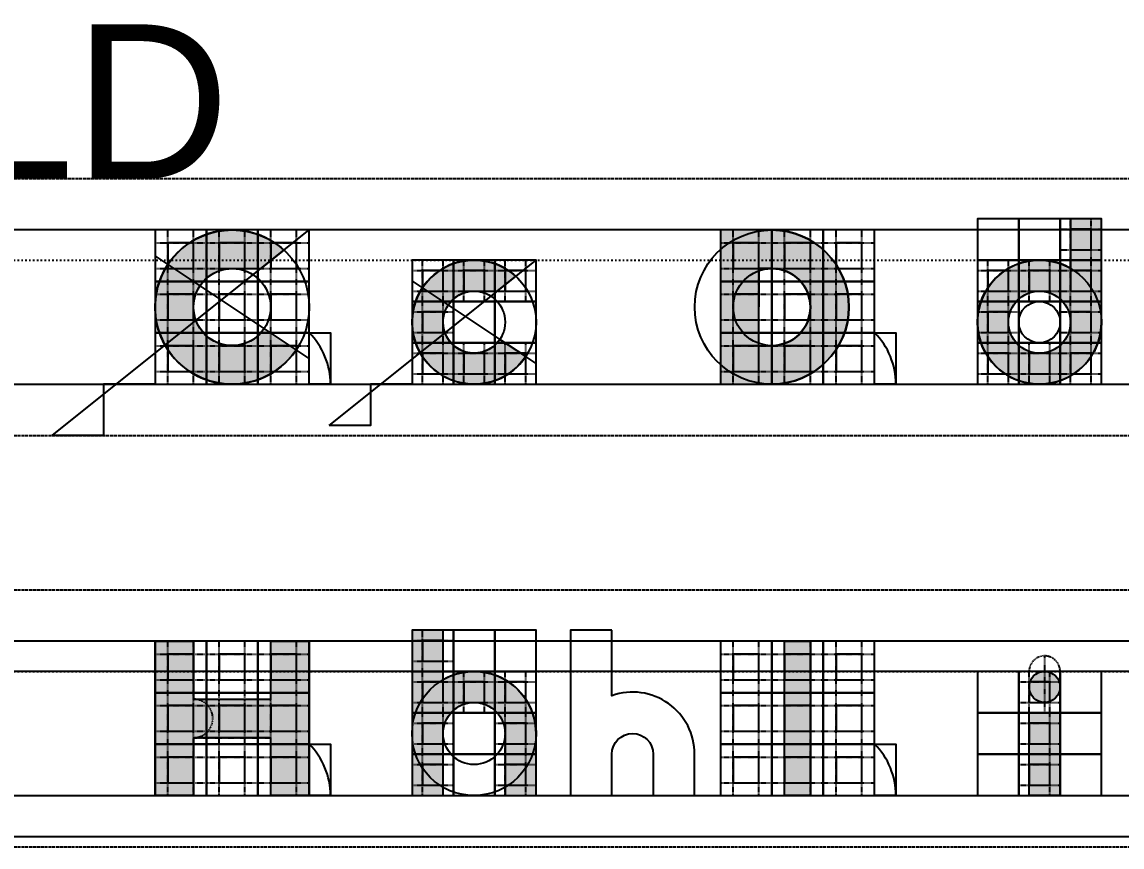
# Model space of a CAD drawing. Header units: millimetres. Extents: x -19 to 3010, y -292 to 470.
# Drawn here: x 1019.1 to 1233.1, y 310 to 470.4 of the extents above; entities that cross this region are included whole.
import ezdxf

# ---------------------------------------------------------------- set-up
doc = ezdxf.new("R2010")
doc.units = ezdxf.units.MM
doc.linetypes.add('ACAD_ISO02W100', pattern=[15, 12, -3])
doc.linetypes.add('ACAD_ISO03W100', pattern=[30, 12, -18])
for name, color, linetype in [('GUIDES', 252, 'Continuous'), ('guides_minor', 12, 'Continuous'), ('Lettering', 7, 'Continuous'), ('LINES', 252, 'Continuous'), ('Outlines', 5, 'Continuous')]:
    doc.layers.add(name, color=color, linetype=linetype)
doc.styles.get("Standard").update_dxf_attribs({"font": 'arial.ttf'})
doc.dimstyles.new('ISO-25', dxfattribs={"dimtxt": 2.5, "dimasz": 2.5, "dimexe": 1.25, "dimexo": 0.625, "dimtad": 1, "dimtxsty": 'Standard', "dimcen": 2.5, "dimadec": 0, "dimazin": 0, "dimtfac": 1, "dimtmove": 0, "dimatfit": 3, "dimfxl": 1, "dimarcsym": 0})

# ---------------------------------------------------------------- blocks, each defined once
blk = doc.blocks.new('*D21')
at = {"layer": 'Defpoints', "color": 0, "transparency": 16777216}
for p in [(1315, 344.1421356237311), (810.0000000000011, 311.9526214587565), (1315, 311.9526214587566)]:
    blk.add_point(p, dxfattribs=at)
at = {"layer": 'guides_minor', "color": 0, "lineweight": -2, "transparency": 16777216}
for p, q in [((1314.375, 344.1421356237311), (808.7500000000011, 344.142135623731)), ((810.0000000000011, 341.642135623731), (810.0000000000011, 314.4526214587565)), ((1314.375, 311.9526214587566), (808.7500000000011, 311.9526214587565))]:
    blk.add_line(p, q, dxfattribs=at)
at = {"layer": 'guides_minor', "color": 0, "transparency": 16777216}
for points in [[(809.5833333333345, 341.642135623731), (810.4166666666678, 341.642135623731), (810.0000000000011, 344.142135623731)], [(809.5833333333345, 314.4526214587565), (810.4166666666678, 314.4526214587565), (810.0000000000011, 311.9526214587565)]]:
    blk.add_solid(points, dxfattribs=at)
at = {"layer": 'guides_minor', "color": 0, "transparency": 16777216, "insert": (807.8726125511606, 328.0473785412435), "char_height": 2.5, "attachment_point": 5, "rotation": 90}
blk.add_mtext('32,19', dxfattribs=at)

msp = doc.modelspace()

# ---------------------------------------------------------------- hatches: boundary and pattern name
at = {"layer": 'Lettering'}
h = msp.add_hatch(color=256, dxfattribs=at)
h.dxf.hatch_style = 1
edge = h.paths.add_edge_path(flags=16)
edge.add_arc((1217.071067811866, 412.0710678118655), 6.035533905932652, 0, 360)
edge = h.paths.add_edge_path()
edge.add_line((1229.142135623731, 432.1895141649746), (1223.106601717798, 432.1895141649746))
edge.add_line((1223.106601717798, 432.1895141649746), (1223.106601717798, 422.5249191877457))
edge.add_arc((1217.071067811866, 412.0710678118655), 12.07106781186534, 60.00000000000134, 359.9999999999997)
edge.add_line((1229.142135623731, 412.0710678118655), (1229.142135623731, 432.1895141649746))
h = msp.add_hatch(color=256, dxfattribs=at)
h.dxf.hatch_style = 1
edge = h.paths.add_edge_path()
edge.add_line((1072.480754415068, 406.6794970566216), (1066.240377207534, 410.839748528311))
edge.add_arc((1060, 415.0000000000002), 7.49999999999979, 90.0000000000017, 326.3099324740192, ccw=False)
edge.add_line((1060, 422.5), (1065.625, 422.5))
edge.add_line((1065.625, 422.5), (1070.105893878665, 426.0847151029319))
edge.add_arc((1060, 415.0000000000001), 14.99999999999996, 47.64468518577566, 326.3099324740202)
h = msp.add_hatch(color=256, dxfattribs=at)
h.dxf.hatch_style = 1
edge = h.paths.add_edge_path(flags=16)
edge.add_line((1165, 422.5), (1162.5, 422.5))
edge.add_line((1162.5, 422.5), (1162.426422364599, 407.5063145454644))
edge.add_line((1162.426422364599, 407.5063145454644), (1165, 407.5))
edge.add_arc((1165, 415), 7.5, 270, 450)
edge = h.paths.add_edge_path()
edge.add_arc((1165, 415), 15, 270, 450)
edge.add_line((1165, 430), (1155, 430))
edge.add_line((1155, 430), (1155, 400))
edge.add_line((1155, 400), (1165, 400))
h = msp.add_hatch(color=256, dxfattribs=at)
h.dxf.hatch_style = 1
edge = h.paths.add_edge_path()
edge.add_line((1117.1148033377, 405.3752441279757), (1112.092935574783, 408.7231559699208))
edge.add_arc((1107.071067811866, 412.0710678118655), 6.035533905932937, 90, 326.30993247402364, ccw=False)
edge.add_line((1107.071067811866, 418.1066017177984), (1111.597718241315, 418.1066017177982))
edge.add_line((1111.597718241315, 418.1066017177982), (1115.203663165791, 420.9913576573788))
edge.add_arc((1107.071067811866, 412.0710678118654), 12.07106781186542, 47.64468518577645, 326.309932474021)
h = msp.add_hatch(color=256, dxfattribs=at)
h.dxf.hatch_style = 1
edge = h.paths.add_edge_path()
edge.add_line((1101.035533905933, 342.5249191877455), (1101.035533905933, 352.1895141649746))
edge.add_line((1101.035533905933, 352.1895141649746), (1095, 352.1895141649746))
edge.add_line((1095, 352.1895141649746), (1095, 320))
edge.add_line((1095, 320), (1101.035533905933, 320))
edge.add_line((1101.035533905933, 320), (1101.035533905933, 332.0710678118655))
edge.add_arc((1107.071067811865, 332.0710678118655), 6.035533905932652, 0, 180, ccw=False)
edge.add_line((1113.106601717798, 332.0710678118655), (1113.106601717798, 320))
edge.add_line((1113.106601717798, 320), (1119.142135623731, 320))
edge.add_line((1119.142135623731, 320), (1119.142135623731, 332.0710678118655))
edge.add_arc((1107.071067811866, 332.0710678118654), 12.0710678118653, 2.698094356339602e-13, 120.0000000000016)
h = msp.add_hatch(color=256, dxfattribs=at)
h.dxf.hatch_style = 1
h.paths.add_polyline_path([(1052.5, 330), (1052.5, 320), (1045, 320), (1045, 350), (1052.5, 350), (1052.5, 338.75), (1067.5, 338.75), (1067.5, 350), (1075, 350), (1075, 320), (1067.5, 320), (1067.5, 331.25), (1052.5, 331.25)])
h = msp.add_hatch(color=256, dxfattribs=at)
h.dxf.hatch_style = 1
h.paths.add_polyline_path([(1167.5, 350), (1172.5, 350), (1172.5, 320), (1167.5, 320)])
h = msp.add_hatch(color=256, dxfattribs=at)
h.dxf.hatch_style = 1
edge = h.paths.add_edge_path()
edge.add_arc((1218.076990129521, 341.1243686707645), 3.01776695296644, 0, 360)
h.paths.add_polyline_path([(1215.059223176554, 336.0947570824873), (1221.094757082487, 336.0947570824873), (1221.094757082487, 320), (1215.059223176554, 320.0000000000001)])

# ---------------------------------------------------------------- linework, layer by layer
at = {"layer": 'GUIDES', "linetype": 'ACAD_ISO02W100', "ltscale": 0.005}
for p, q in [((1221.094757082487, 430.1776695296637), (1229.142135623731, 430.1776695296637)), ((1223.106601717798, 424.142135623731), (1223.106601717798, 432.1895141649746)), ((1227.13029098842, 424.142135623731), (1227.13029098842, 432.1895141649746)), ((1047.5, 420), (1047.5, 430)), ((1052.5, 420), (1052.5, 430)), ((1057.5, 420), (1057.5, 430)), ((1062.5, 420), (1062.5, 430)), ((1067.5, 420), (1067.5, 430)), ((1072.5, 420), (1072.5, 430)), ((1157.5, 420), (1157.5, 430)), ((1162.5, 420), (1162.5, 430)), ((1167.5, 420), (1167.5, 430)), ((1172.5, 420), (1172.5, 430)), ((1177.5, 420), (1177.5, 430)), ((1182.5, 420), (1182.5, 430)), ((1045, 427.5), (1055, 427.5)), ((1055, 427.5), (1065, 427.5)), ((1065, 427.5), (1075, 427.5)), ((1155, 427.5), (1165, 427.5)), ((1165, 427.5), (1175, 427.5)), ((1175, 427.5), (1185, 427.5)), ((1221.094757082487, 426.1539802590419), (1229.142135623731, 426.1539802590419)), ((1097.011844635311, 416.0947570824873), (1097.011844635311, 424.142135623731)), ((1101.035533905933, 416.0947570824873), (1101.035533905933, 424.142135623731)), ((1105.059223176554, 416.0947570824873), (1105.059223176554, 424.142135623731)), ((1109.082912447176, 416.0947570824873), (1109.082912447176, 424.142135623731)), ((1113.106601717798, 416.0947570824873), (1113.106601717798, 424.142135623731)), ((1117.13029098842, 416.0947570824873), (1117.13029098842, 424.142135623731)), ((1207.011844635311, 416.0947570824873), (1207.011844635311, 424.142135623731)), ((1211.035533905933, 416.0947570824873), (1211.035533905933, 424.142135623731)), ((1215.059223176554, 416.0947570824873), (1215.059223176554, 424.142135623731)), ((1219.082912447176, 416.0947570824873), (1219.082912447176, 424.142135623731)), ((1223.106601717798, 416.0947570824873), (1223.106601717798, 424.142135623731)), ((1227.13029098842, 416.0947570824873), (1227.13029098842, 424.142135623731)), ((1045, 422.5), (1055, 422.5)), ((1055, 422.5), (1065, 422.5)), ((1065, 422.5), (1075, 422.5)), ((1095, 422.13029098842), (1103.047378541244, 422.13029098842)), ((1103.047378541244, 422.13029098842), (1111.094757082487, 422.13029098842)), ((1111.094757082487, 422.13029098842), (1119.142135623731, 422.13029098842)), ((1155, 422.5), (1165, 422.5)), ((1165, 422.5), (1175, 422.5)), ((1175, 422.5), (1185, 422.5)), ((1205, 422.13029098842), (1213.047378541244, 422.13029098842)), ((1213.047378541244, 422.13029098842), (1221.094757082487, 422.13029098842)), ((1221.094757082487, 422.13029098842), (1229.142135623731, 422.13029098842)), ((1047.5, 410), (1047.5, 420)), ((1052.5, 410), (1052.5, 420)), ((1057.5, 410), (1057.5, 420)), ((1062.5, 410), (1062.5, 420)), ((1067.5, 410), (1067.5, 420)), ((1072.5, 410), (1072.5, 420)), ((1157.5, 410), (1157.5, 420)), ((1162.5, 410), (1162.5, 420)), ((1167.5, 410), (1167.5, 420)), ((1172.5, 410), (1172.5, 420)), ((1177.5, 410), (1177.5, 420)), ((1182.5, 410), (1182.5, 420)), ((1045, 417.5), (1055, 417.5)), ((1055, 417.5), (1065, 417.5)), ((1065, 417.5), (1075, 417.5)), ((1095, 418.1066017177982), (1103.047378541244, 418.1066017177982)), ((1103.047378541244, 418.1066017177982), (1111.094757082487, 418.1066017177982)), ((1111.094757082487, 418.1066017177982), (1119.142135623731, 418.1066017177982)), ((1155, 417.5), (1165, 417.5)), ((1165, 417.5), (1175, 417.5)), ((1175, 417.5), (1185, 417.5)), ((1205, 418.1066017177982), (1213.047378541244, 418.1066017177982)), ((1213.047378541244, 418.1066017177982), (1221.094757082487, 418.1066017177982)), ((1221.094757082487, 418.1066017177982), (1229.142135623731, 418.1066017177982)), ((1097.011844635311, 408.0473785412436), (1097.011844635311, 416.0947570824873)), ((1101.035533905933, 408.0473785412436), (1101.035533905933, 416.0947570824873)), ((1207.011844635311, 408.0473785412436), (1207.011844635311, 416.0947570824873)), ((1211.035533905933, 408.0473785412436), (1211.035533905933, 416.0947570824873)), ((1223.106601717798, 408.0473785412436), (1223.106601717798, 416.0947570824873)), ((1227.13029098842, 408.0473785412436), (1227.13029098842, 416.0947570824873)), ((1095, 414.0829124471763), (1103.047378541244, 414.0829124471763)), ((1205, 414.0829124471763), (1213.047378541244, 414.0829124471763)), ((1221.094757082487, 414.0829124471763), (1229.142135623731, 414.0829124471763)), ((1045, 412.5), (1055, 412.5)), ((1055, 412.5), (1065, 412.5)), ((1065, 412.5), (1075, 412.5)), ((1155, 412.5), (1165, 412.5)), ((1165, 412.5), (1175, 412.5)), ((1175, 412.5), (1185, 412.5)), ((1047.5, 400), (1047.5, 410)), ((1052.5, 400), (1052.5, 410)), ((1057.5, 400), (1057.5, 410)), ((1062.5, 400), (1062.5, 410)), ((1067.5, 400), (1067.5, 410)), ((1072.5, 400), (1072.5, 410)), ((1095, 410.0592231765545), (1103.047378541244, 410.0592231765545)), ((1157.5, 400), (1157.5, 410)), ((1162.5, 400), (1162.5, 410)), ((1167.5, 400), (1167.5, 410)), ((1172.5, 400), (1172.5, 410)), ((1177.5, 400), (1177.5, 410)), ((1182.5, 400), (1182.5, 410)), ((1205, 410.0592231765545), (1213.047378541244, 410.0592231765545)), ((1221.094757082487, 410.0592231765545), (1229.142135623731, 410.0592231765545)), ((1045, 407.5), (1055, 407.5)), ((1055, 407.5), (1065, 407.5)), ((1065, 407.5), (1075, 407.5)), ((1097.011844635311, 400), (1097.011844635311, 408.0473785412437)), ((1101.035533905933, 400), (1101.035533905933, 408.0473785412437)), ((1105.059223176554, 400), (1105.059223176554, 408.0473785412437)), ((1109.082912447176, 400), (1109.082912447176, 408.0473785412437)), ((1113.106601717798, 400), (1113.106601717798, 408.0473785412437)), ((1117.13029098842, 400), (1117.13029098842, 408.0473785412437)), ((1155, 407.5), (1165, 407.5)), ((1165, 407.5), (1175, 407.5)), ((1175, 407.5), (1185, 407.5)), ((1207.011844635311, 400), (1207.011844635311, 408.0473785412437)), ((1211.035533905933, 400), (1211.035533905933, 408.0473785412437)), ((1215.059223176554, 400), (1215.059223176554, 408.0473785412437)), ((1219.082912447176, 400), (1219.082912447176, 408.0473785412437)), ((1223.106601717798, 400), (1223.106601717798, 408.0473785412437)), ((1227.13029098842, 400), (1227.13029098842, 408.0473785412437)), ((1095, 406.0355339059328), (1103.047378541244, 406.0355339059328)), ((1103.047378541244, 406.0355339059328), (1111.094757082487, 406.0355339059328)), ((1111.094757082487, 406.0355339059328), (1119.142135623731, 406.0355339059328)), ((1205, 406.0355339059328), (1213.047378541244, 406.0355339059328)), ((1213.047378541244, 406.0355339059328), (1221.094757082487, 406.0355339059328)), ((1221.094757082487, 406.0355339059328), (1229.142135623731, 406.0355339059328)), ((1045, 402.5), (1055, 402.5)), ((1055, 402.5), (1065, 402.5)), ((1065, 402.5), (1075, 402.5)), ((1155, 402.5), (1165, 402.5)), ((1165, 402.5), (1175, 402.5)), ((1175, 402.5), (1185, 402.5)), ((1095, 402.0118446353109), (1103.047378541244, 402.0118446353109)), ((1103.047378541244, 402.0118446353109), (1111.094757082487, 402.0118446353109)), ((1111.094757082487, 402.0118446353109), (1119.142135623731, 402.0118446353109)), ((1205, 402.0118446353109), (1213.047378541244, 402.0118446353109)), ((1213.047378541244, 402.0118446353109), (1221.094757082487, 402.0118446353109)), ((1221.094757082487, 402.0118446353109), (1229.142135623731, 402.0118446353109)), ((1097.011844635311, 344.142135623731), (1097.011844635311, 352.1895141649746)), ((1101.035533905933, 344.142135623731), (1101.035533905933, 352.1895141649746)), ((1047.5, 340), (1047.5, 350)), ((1052.5, 340), (1052.5, 350)), ((1057.5, 340), (1057.5, 350)), ((1062.5, 340), (1062.5, 350)), ((1067.5, 340), (1067.5, 350)), ((1072.5, 340), (1072.5, 350)), ((1095, 350.1776695296637), (1103.047378541244, 350.1776695296637)), ((1157.5, 340), (1157.5, 350)), ((1162.5, 340), (1162.5, 350)), ((1167.5, 340), (1167.5, 350)), ((1172.5, 340), (1172.5, 350)), ((1177.5, 340), (1177.5, 350)), ((1182.5, 340), (1182.5, 350)), ((1045, 347.5), (1055, 347.5)), ((1055, 347.5), (1065, 347.5)), ((1065, 347.5), (1075, 347.5)), ((1155, 347.5), (1165, 347.5)), ((1165, 347.5), (1175, 347.5)), ((1175, 347.5), (1185, 347.5)), ((1095, 346.1539802590419), (1103.047378541244, 346.1539802590419)), ((1045, 342.5), (1055, 342.5)), ((1055, 342.5), (1065, 342.5)), ((1065, 342.5), (1075, 342.5)), ((1097.011844635311, 336.0947570824874), (1097.011844635311, 344.1421356237311)), ((1101.035533905933, 336.0947570824874), (1101.035533905933, 344.1421356237311)), ((1105.059223176554, 336.0947570824874), (1105.059223176554, 344.1421356237311)), ((1109.082912447176, 336.0947570824874), (1109.082912447176, 344.1421356237311)), ((1113.106601717798, 336.0947570824873), (1113.106601717798, 344.142135623731)), ((1117.13029098842, 336.0947570824873), (1117.13029098842, 344.142135623731)), ((1155, 342.5), (1165, 342.5)), ((1165, 342.5), (1175, 342.5)), ((1175, 342.5), (1185, 342.5)), ((1215.059223176554, 336.0947570824874), (1215.059223176554, 344.1421356237311)), ((1219.082912447176, 336.0947570824874), (1219.082912447176, 344.1421356237311)), ((1095, 342.1302909884201), (1103.047378541244, 342.1302909884201)), ((1103.047378541244, 342.1302909884201), (1111.094757082487, 342.1302909884201)), ((1111.094757082487, 342.13029098842), (1119.142135623731, 342.13029098842)), ((1213.047378541244, 342.1302909884201), (1221.094757082487, 342.1302909884201)), ((1047.5, 330), (1047.5, 340)), ((1052.5, 330), (1052.5, 340)), ((1057.5, 330), (1057.5, 340)), ((1062.5, 330), (1062.5, 340)), ((1067.5, 330), (1067.5, 340)), ((1072.5, 330), (1072.5, 340)), ((1157.5, 330), (1157.5, 340)), ((1162.5, 330), (1162.5, 340)), ((1167.5, 330), (1167.5, 340)), ((1172.5, 330), (1172.5, 340)), ((1177.5, 330), (1177.5, 340)), ((1182.5, 330), (1182.5, 340)), ((1045, 337.5), (1055, 337.5)), ((1055, 337.5), (1065, 337.5)), ((1065, 337.5), (1075, 337.5)), ((1095, 338.1066017177983), (1103.047378541244, 338.1066017177983)), ((1097.011844635311, 328.0473785412436), (1097.011844635311, 336.0947570824873)), ((1101.035533905933, 328.0473785412436), (1101.035533905933, 336.0947570824873)), ((1103.047378541244, 338.1066017177983), (1111.094757082487, 338.1066017177983)), ((1111.094757082487, 338.1066017177982), (1119.142135623731, 338.1066017177982)), ((1113.106601717798, 328.0473785412436), (1113.106601717798, 336.0947570824873)), ((1117.13029098842, 328.0473785412436), (1117.13029098842, 336.0947570824873)), ((1155, 337.5), (1165, 337.5)), ((1165, 337.5), (1175, 337.5)), ((1175, 337.5), (1185, 337.5)), ((1213.047378541244, 338.1066017177983), (1221.094757082487, 338.1066017177983)), ((1215.059223176554, 328.0473785412436), (1215.059223176554, 336.0947570824873)), ((1219.082912447176, 328.0473785412436), (1219.082912447176, 336.0947570824873)), ((1095, 334.0829124471764), (1103.047378541244, 334.0829124471764)), ((1111.094757082487, 334.0829124471763), (1119.142135623731, 334.0829124471763)), ((1213.047378541244, 334.0829124471763), (1221.094757082487, 334.0829124471763)), ((1045, 332.5), (1055, 332.5)), ((1055, 332.5), (1065, 332.5)), ((1065, 332.5), (1075, 332.5)), ((1155, 332.5), (1165, 332.5)), ((1165, 332.5), (1175, 332.5)), ((1175, 332.5), (1185, 332.5)), ((1047.5, 320), (1047.5, 330)), ((1052.5, 320), (1052.5, 330)), ((1057.5, 320), (1057.5, 330)), ((1062.5, 320), (1062.5, 330)), ((1067.5, 320), (1067.5, 330)), ((1072.5, 320), (1072.5, 330)), ((1095, 330.0592231765546), (1103.047378541244, 330.0592231765546)), ((1111.094757082487, 330.0592231765545), (1119.142135623731, 330.0592231765545)), ((1157.5, 320), (1157.5, 330)), ((1162.5, 320), (1162.5, 330)), ((1167.5, 320), (1167.5, 330)), ((1172.5, 320), (1172.5, 330)), ((1177.5, 320), (1177.5, 330)), ((1182.5, 320), (1182.5, 330)), ((1213.047378541244, 330.0592231765545), (1221.094757082487, 330.0592231765545)), ((1045, 327.5), (1055, 327.5)), ((1055, 327.5), (1065, 327.5)), ((1065, 327.5), (1075, 327.5)), ((1097.011844635311, 320), (1097.011844635311, 328.0473785412437)), ((1101.035533905933, 320), (1101.035533905933, 328.0473785412437)), ((1113.106601717798, 320), (1113.106601717798, 328.0473785412437)), ((1117.13029098842, 320), (1117.13029098842, 328.0473785412437)), ((1155, 327.5), (1165, 327.5)), ((1165, 327.5), (1175, 327.5)), ((1175, 327.5), (1185, 327.5)), ((1215.059223176554, 320), (1215.059223176554, 328.0473785412437)), ((1219.082912447176, 320), (1219.082912447176, 328.0473785412437)), ((1095, 326.0355339059328), (1103.047378541244, 326.0355339059328)), ((1111.094757082487, 326.0355339059328), (1119.142135623731, 326.0355339059328)), ((1213.047378541244, 326.0355339059328), (1221.094757082487, 326.0355339059328)), ((1045, 322.5), (1055, 322.5)), ((1055, 322.5), (1065, 322.5)), ((1065, 322.5), (1075, 322.5)), ((1095, 322.0118446353109), (1103.047378541244, 322.0118446353109)), ((1111.094757082487, 322.0118446353109), (1119.142135623731, 322.0118446353109)), ((1155, 322.5), (1165, 322.5)), ((1165, 322.5), (1175, 322.5)), ((1175, 322.5), (1185, 322.5)), ((1213.047378541244, 322.0118446353109), (1221.094757082487, 322.0118446353109))]:
    msp.add_line(p, q, dxfattribs=at)
at = {"layer": 'GUIDES'}
for points in [[(1205, 424.142135623731), (1213.047378541244, 424.142135623731), (1213.047378541244, 432.1895141649746), (1205, 432.1895141649746)], [(1213.047378541244, 424.142135623731), (1221.094757082487, 424.142135623731), (1221.094757082487, 432.1895141649746), (1213.047378541244, 432.1895141649746)], [(1221.094757082487, 424.142135623731), (1229.142135623731, 424.142135623731), (1229.142135623731, 432.1895141649746), (1221.094757082487, 432.1895141649746)], [(1223.106601717798, 426.1539802590419), (1227.13029098842, 426.1539802590419), (1227.13029098842, 430.1776695296637), (1223.106601717798, 430.1776695296637)], [(1045, 420), (1055, 420), (1055, 430), (1045, 430)], [(1055, 420), (1065, 420), (1065, 430), (1055, 430)], [(1065, 420), (1075, 420), (1075, 430), (1065, 430)], [(1155, 420), (1165, 420), (1165, 430), (1155, 430)], [(1165, 420), (1175, 420), (1175, 430), (1165, 430)], [(1175, 420), (1185, 420), (1185, 430), (1175, 430)], [(1047.5, 422.5), (1052.5, 422.5), (1052.5, 427.5), (1047.5, 427.5)], [(1057.5, 422.5), (1062.5, 422.5), (1062.5, 427.5), (1057.5, 427.5)], [(1067.5, 422.5), (1072.5, 422.5), (1072.5, 427.5), (1067.5, 427.5)], [(1157.5, 422.5), (1162.5, 422.5), (1162.5, 427.5), (1157.5, 427.5)], [(1167.5, 422.5), (1172.5, 422.5), (1172.5, 427.5), (1167.5, 427.5)], [(1177.5, 422.5), (1182.5, 422.5), (1182.5, 427.5), (1177.5, 427.5)], [(1095, 416.0947570824873), (1103.047378541244, 416.0947570824873), (1103.047378541244, 424.142135623731), (1095, 424.142135623731)], [(1103.047378541244, 416.0947570824873), (1111.094757082487, 416.0947570824873), (1111.094757082487, 424.142135623731), (1103.047378541244, 424.142135623731)], [(1111.094757082487, 416.0947570824873), (1119.142135623731, 416.0947570824873), (1119.142135623731, 424.142135623731), (1111.094757082487, 424.142135623731)], [(1205, 416.0947570824873), (1213.047378541244, 416.0947570824873), (1213.047378541244, 424.142135623731), (1205, 424.142135623731)], [(1213.047378541244, 416.0947570824873), (1221.094757082487, 416.0947570824873), (1221.094757082487, 424.142135623731), (1213.047378541244, 424.142135623731)], [(1221.094757082487, 416.0947570824873), (1229.142135623731, 416.0947570824873), (1229.142135623731, 424.142135623731), (1221.094757082487, 424.142135623731)], [(1097.011844635311, 418.1066017177982), (1101.035533905933, 418.1066017177982), (1101.035533905933, 422.13029098842), (1097.011844635311, 422.13029098842)], [(1105.059223176554, 418.1066017177982), (1109.082912447176, 418.1066017177982), (1109.082912447176, 422.13029098842), (1105.059223176554, 422.13029098842)], [(1113.106601717798, 418.1066017177982), (1117.13029098842, 418.1066017177982), (1117.13029098842, 422.13029098842), (1113.106601717798, 422.13029098842)], [(1207.011844635311, 418.1066017177982), (1211.035533905933, 418.1066017177982), (1211.035533905933, 422.13029098842), (1207.011844635311, 422.13029098842)], [(1215.059223176554, 418.1066017177982), (1219.082912447176, 418.1066017177982), (1219.082912447176, 422.13029098842), (1215.059223176554, 422.13029098842)], [(1223.106601717798, 418.1066017177982), (1227.13029098842, 418.1066017177982), (1227.13029098842, 422.13029098842), (1223.106601717798, 422.13029098842)], [(1045, 410), (1055, 410), (1055, 420), (1045, 420)], [(1055, 410), (1065, 410), (1065, 420), (1055, 420)], [(1065, 410), (1075, 410), (1075, 420), (1065, 420)], [(1155, 410), (1165, 410), (1165, 420), (1155, 420)], [(1165, 410), (1175, 410), (1175, 420), (1165, 420)], [(1175, 410), (1185, 410), (1185, 420), (1175, 420)], [(1047.5, 412.5), (1052.5, 412.5), (1052.5, 417.5), (1047.5, 417.5)], [(1057.5, 412.5), (1062.5, 412.5), (1062.5, 417.5), (1057.5, 417.5)], [(1067.5, 412.5), (1072.5, 412.5), (1072.5, 417.5), (1067.5, 417.5)], [(1157.5, 412.5), (1162.5, 412.5), (1162.5, 417.5), (1157.5, 417.5)], [(1167.5, 412.5), (1172.5, 412.5), (1172.5, 417.5), (1167.5, 417.5)], [(1177.5, 412.5), (1182.5, 412.5), (1182.5, 417.5), (1177.5, 417.5)], [(1095, 408.0473785412437), (1103.047378541244, 408.0473785412437), (1103.047378541244, 416.0947570824873), (1095, 416.0947570824873)], [(1103.047378541244, 408.0473785412437), (1111.094757082487, 408.0473785412437), (1111.094757082487, 416.0947570824873), (1103.047378541244, 416.0947570824873)], [(1111.094757082487, 408.0473785412437), (1119.142135623731, 408.0473785412437), (1119.142135623731, 416.0947570824873), (1111.094757082487, 416.0947570824873)], [(1205, 408.0473785412437), (1213.047378541244, 408.0473785412437), (1213.047378541244, 416.0947570824873), (1205, 416.0947570824873)], [(1213.047378541244, 408.0473785412437), (1221.094757082487, 408.0473785412437), (1221.094757082487, 416.0947570824873), (1213.047378541244, 416.0947570824873)], [(1221.094757082487, 408.0473785412437), (1229.142135623731, 408.0473785412437), (1229.142135623731, 416.0947570824873), (1221.094757082487, 416.0947570824873)], [(1097.011844635311, 410.0592231765545), (1101.035533905933, 410.0592231765545), (1101.035533905933, 414.0829124471763), (1097.011844635311, 414.0829124471763)], [(1207.011844635311, 410.0592231765545), (1211.035533905933, 410.0592231765545), (1211.035533905933, 414.0829124471763), (1207.011844635311, 414.0829124471763)], [(1223.106601717798, 410.0592231765545), (1227.13029098842, 410.0592231765545), (1227.13029098842, 414.0829124471763), (1223.106601717798, 414.0829124471763)], [(1045, 400), (1055, 400), (1055, 410), (1045, 410)], [(1055, 400), (1065, 400), (1065, 410), (1055, 410)], [(1065, 400), (1075, 400), (1075, 410), (1065, 410)], [(1079.142135623731, 400), (1075, 400), (1075, 410), (1079.142135623731, 410)], [(1155, 400), (1165, 400), (1165, 410), (1155, 410)], [(1165, 400), (1175, 400), (1175, 410), (1165, 410)], [(1175, 400), (1185, 400), (1185, 410), (1175, 410)], [(1189.142135623731, 400), (1185, 400), (1185, 410), (1189.142135623731, 410)], [(1047.5, 402.5), (1052.5, 402.5), (1052.5, 407.5), (1047.5, 407.5)], [(1057.5, 402.5), (1062.5, 402.5), (1062.5, 407.5), (1057.5, 407.5)], [(1067.5, 402.5), (1072.5, 402.5), (1072.5, 407.5), (1067.5, 407.5)], [(1095, 400), (1103.047378541244, 400), (1103.047378541244, 408.0473785412437), (1095, 408.0473785412437)], [(1103.047378541244, 400), (1111.094757082487, 400), (1111.094757082487, 408.0473785412437), (1103.047378541244, 408.0473785412437)], [(1111.094757082487, 400), (1119.142135623731, 400), (1119.142135623731, 408.0473785412437), (1111.094757082487, 408.0473785412437)], [(1157.5, 402.5), (1162.5, 402.5), (1162.5, 407.5), (1157.5, 407.5)], [(1167.5, 402.5), (1172.5, 402.5), (1172.5, 407.5), (1167.5, 407.5)], [(1177.5, 402.5), (1182.5, 402.5), (1182.5, 407.5), (1177.5, 407.5)], [(1205, 400), (1213.047378541244, 400), (1213.047378541244, 408.0473785412437), (1205, 408.0473785412437)], [(1213.047378541244, 400), (1221.094757082487, 400), (1221.094757082487, 408.0473785412437), (1213.047378541244, 408.0473785412437)], [(1221.094757082487, 400), (1229.142135623731, 400), (1229.142135623731, 408.0473785412437), (1221.094757082487, 408.0473785412437)], [(1097.011844635311, 402.0118446353109), (1101.035533905933, 402.0118446353109), (1101.035533905933, 406.0355339059328), (1097.011844635311, 406.0355339059328)], [(1105.059223176554, 402.0118446353109), (1109.082912447176, 402.0118446353109), (1109.082912447176, 406.0355339059328), (1105.059223176554, 406.0355339059328)], [(1113.106601717798, 402.0118446353109), (1117.13029098842, 402.0118446353109), (1117.13029098842, 406.0355339059328), (1113.106601717798, 406.0355339059328)], [(1207.011844635311, 402.0118446353109), (1211.035533905933, 402.0118446353109), (1211.035533905933, 406.0355339059328), (1207.011844635311, 406.0355339059328)], [(1215.059223176554, 402.0118446353109), (1219.082912447176, 402.0118446353109), (1219.082912447176, 406.0355339059328), (1215.059223176554, 406.0355339059328)], [(1223.106601717798, 402.0118446353109), (1227.13029098842, 402.0118446353109), (1227.13029098842, 406.0355339059328), (1223.106601717798, 406.0355339059328)], [(1095, 344.142135623731), (1103.047378541244, 344.142135623731), (1103.047378541244, 352.1895141649746), (1095, 352.1895141649746)], [(1103.047378541244, 344.142135623731), (1111.094757082487, 344.142135623731), (1111.094757082487, 352.1895141649746), (1103.047378541244, 352.1895141649746)], [(1111.094757082487, 344.142135623731), (1119.142135623731, 344.142135623731), (1119.142135623731, 352.1895141649746), (1111.094757082487, 352.1895141649746)], [(1045, 340), (1055, 340), (1055, 350), (1045, 350)], [(1055, 340), (1065, 340), (1065, 350), (1055, 350)], [(1065, 340), (1075, 340), (1075, 350), (1065, 350)], [(1097.011844635311, 346.1539802590419), (1101.035533905933, 346.1539802590419), (1101.035533905933, 350.1776695296637), (1097.011844635311, 350.1776695296637)], [(1155, 340), (1165, 340), (1165, 350), (1155, 350)], [(1165, 340), (1175, 340), (1175, 350), (1165, 350)], [(1175, 340), (1185, 340), (1185, 350), (1175, 350)], [(1047.5, 342.5), (1052.5, 342.5), (1052.5, 347.5), (1047.5, 347.5)], [(1057.5, 342.5), (1062.5, 342.5), (1062.5, 347.5), (1057.5, 347.5)], [(1067.5, 342.5), (1072.5, 342.5), (1072.5, 347.5), (1067.5, 347.5)], [(1157.5, 342.5), (1162.5, 342.5), (1162.5, 347.5), (1157.5, 347.5)], [(1167.5, 342.5), (1172.5, 342.5), (1172.5, 347.5), (1167.5, 347.5)], [(1177.5, 342.5), (1182.5, 342.5), (1182.5, 347.5), (1177.5, 347.5)], [(1095, 336.0947570824873), (1103.047378541244, 336.0947570824873), (1103.047378541244, 344.142135623731), (1095, 344.142135623731)], [(1103.047378541244, 336.0947570824873), (1111.094757082487, 336.0947570824873), (1111.094757082487, 344.142135623731), (1103.047378541244, 344.142135623731)], [(1111.094757082487, 336.0947570824873), (1119.142135623731, 336.0947570824873), (1119.142135623731, 344.142135623731), (1111.094757082487, 344.142135623731)], [(1205, 336.0947570824873), (1213.047378541244, 336.0947570824873), (1213.047378541244, 344.142135623731), (1205, 344.142135623731)], [(1213.047378541244, 336.0947570824873), (1221.094757082487, 336.0947570824873), (1221.094757082487, 344.142135623731), (1213.047378541244, 344.142135623731)], [(1221.094757082487, 336.0947570824873), (1229.142135623731, 336.0947570824873), (1229.142135623731, 344.142135623731), (1221.094757082487, 344.142135623731)], [(1097.011844635311, 338.1066017177983), (1101.035533905933, 338.1066017177983), (1101.035533905933, 342.1302909884201), (1097.011844635311, 342.1302909884201)], [(1105.059223176554, 338.1066017177983), (1109.082912447176, 338.1066017177983), (1109.082912447176, 342.1302909884201), (1105.059223176554, 342.1302909884201)], [(1113.106601717798, 338.1066017177982), (1117.13029098842, 338.1066017177982), (1117.13029098842, 342.13029098842), (1113.106601717798, 342.13029098842)], [(1215.059223176554, 338.1066017177983), (1219.082912447176, 338.1066017177983), (1219.082912447176, 342.1302909884201), (1215.059223176554, 342.1302909884201)], [(1045, 330), (1055, 330), (1055, 340), (1045, 340)], [(1055, 330), (1065, 330), (1065, 340), (1055, 340)], [(1065, 330), (1075, 330), (1075, 340), (1065, 340)], [(1155, 330), (1165, 330), (1165, 340), (1155, 340)], [(1165, 330), (1175, 330), (1175, 340), (1165, 340)], [(1175, 330), (1185, 330), (1185, 340), (1175, 340)], [(1047.5, 332.5), (1052.5, 332.5), (1052.5, 337.5), (1047.5, 337.5)], [(1057.5, 332.5), (1062.5, 332.5), (1062.5, 337.5), (1057.5, 337.5)], [(1067.5, 332.5), (1072.5, 332.5), (1072.5, 337.5), (1067.5, 337.5)], [(1095, 328.0473785412437), (1103.047378541244, 328.0473785412437), (1103.047378541244, 336.0947570824873), (1095, 336.0947570824873)], [(1103.047378541244, 328.0473785412437), (1111.094757082487, 328.0473785412437), (1111.094757082487, 336.0947570824873), (1103.047378541244, 336.0947570824873)], [(1111.094757082487, 328.0473785412437), (1119.142135623731, 328.0473785412437), (1119.142135623731, 336.0947570824873), (1111.094757082487, 336.0947570824873)], [(1157.5, 332.5), (1162.5, 332.5), (1162.5, 337.5), (1157.5, 337.5)], [(1167.5, 332.5), (1172.5, 332.5), (1172.5, 337.5), (1167.5, 337.5)], [(1177.5, 332.5), (1182.5, 332.5), (1182.5, 337.5), (1177.5, 337.5)], [(1205, 328.0473785412437), (1213.047378541244, 328.0473785412437), (1213.047378541244, 336.0947570824873), (1205, 336.0947570824873)], [(1213.047378541244, 328.0473785412437), (1221.094757082487, 328.0473785412437), (1221.094757082487, 336.0947570824873), (1213.047378541244, 336.0947570824873)], [(1221.094757082487, 328.0473785412437), (1229.142135623731, 328.0473785412437), (1229.142135623731, 336.0947570824873), (1221.094757082487, 336.0947570824873)], [(1097.011844635311, 330.0592231765546), (1101.035533905933, 330.0592231765546), (1101.035533905933, 334.0829124471764), (1097.011844635311, 334.0829124471764)], [(1113.106601717798, 330.0592231765545), (1117.13029098842, 330.0592231765545), (1117.13029098842, 334.0829124471763), (1113.106601717798, 334.0829124471763)], [(1215.059223176554, 330.0592231765545), (1219.082912447176, 330.0592231765545), (1219.082912447176, 334.0829124471763), (1215.059223176554, 334.0829124471763)], [(1045, 320), (1055, 320), (1055, 330), (1045, 330)], [(1055, 320), (1065, 320), (1065, 330), (1055, 330)], [(1065, 320), (1075, 320), (1075, 330), (1065, 330)], [(1079.142135623731, 320), (1075, 320), (1075, 330), (1079.142135623731, 330)], [(1155, 320), (1165, 320), (1165, 330), (1155, 330)], [(1165, 320), (1175, 320), (1175, 330), (1165, 330)], [(1175, 320), (1185, 320), (1185, 330), (1175, 330)], [(1189.142135623731, 320), (1185, 320), (1185, 330), (1189.142135623731, 330)], [(1047.5, 322.5), (1052.5, 322.5), (1052.5, 327.5), (1047.5, 327.5)], [(1057.5, 322.5), (1062.5, 322.5), (1062.5, 327.5), (1057.5, 327.5)], [(1067.5, 322.5), (1072.5, 322.5), (1072.5, 327.5), (1067.5, 327.5)], [(1095, 320), (1103.047378541244, 320), (1103.047378541244, 328.0473785412437), (1095, 328.0473785412437)], [(1103.047378541244, 320), (1111.094757082487, 320), (1111.094757082487, 328.0473785412437), (1103.047378541244, 328.0473785412437)], [(1111.094757082487, 320), (1119.142135623731, 320), (1119.142135623731, 328.0473785412437), (1111.094757082487, 328.0473785412437)], [(1157.5, 322.5), (1162.5, 322.5), (1162.5, 327.5), (1157.5, 327.5)], [(1167.5, 322.5), (1172.5, 322.5), (1172.5, 327.5), (1167.5, 327.5)], [(1177.5, 322.5), (1182.5, 322.5), (1182.5, 327.5), (1177.5, 327.5)], [(1205, 320), (1213.047378541244, 320), (1213.047378541244, 328.0473785412437), (1205, 328.0473785412437)], [(1213.047378541244, 320), (1221.094757082487, 320), (1221.094757082487, 328.0473785412437), (1213.047378541244, 328.0473785412437)], [(1221.094757082487, 320), (1229.142135623731, 320), (1229.142135623731, 328.0473785412437), (1221.094757082487, 328.0473785412437)], [(1097.011844635311, 322.0118446353109), (1101.035533905933, 322.0118446353109), (1101.035533905933, 326.0355339059328), (1097.011844635311, 326.0355339059328)], [(1113.106601717798, 322.0118446353109), (1117.13029098842, 322.0118446353109), (1117.13029098842, 326.0355339059328), (1113.106601717798, 326.0355339059328)], [(1215.059223176554, 322.0118446353109), (1219.082912447176, 322.0118446353109), (1219.082912447176, 326.0355339059328), (1215.059223176554, 326.0355339059328)]]:
    msp.add_lwpolyline(points, close=True, dxfattribs=at)
for centre in [(1065, 400), (1175, 400), (1065, 320), (1175, 320)]:
    msp.add_arc(centre, 14.14213562373095, 0, 44.99999999999961, dxfattribs=at)
at = {"layer": 'guides_minor'}
for p, q in [((1025, 390), (1075, 430)), ((1075, 405), (1045, 425)), ((1078.905242917513, 391.9526214587564), (1119.142135623731, 424.142135623731)), ((1119.142135623731, 404.0236892706218), (1095, 420.1184463531091))]:
    msp.add_line(p, q, dxfattribs=at)
at = {"layer": 'guides_minor', "linetype": 'ACAD_ISO02W100', "ltscale": 0.005}
for p, q in [((1218.076990129521, 347.1599025766975), (1218.076990129521, 336.0947570824873)), ((1052.5, 338.75), (1067.5, 338.75)), ((1052.5, 331.25), (1067.5, 331.25))]:
    msp.add_line(p, q, dxfattribs=at)
at = {"layer": 'guides_minor'}
for points in [[(1045, 400), (1035, 400), (1035, 390), (1025, 390)], [(1095, 400.0000000000001), (1086.952621458756, 400.0000000000001), (1086.952621458756, 391.9526214587564), (1078.905242917513, 391.9526214587564)]]:
    msp.add_lwpolyline(points, dxfattribs=at)
for centre, radius in [((1060, 415), 15), ((1165, 415), 15), ((1107.071067811866, 412.0710678118655), 12.07106781186545), ((1217.071067811866, 412.0710678118655), 12.07106781186553), ((1060, 415), 7.5), ((1165, 415), 7.5), ((1107.071067811866, 412.0710678118655), 6.03553390593288), ((1217.071067811866, 412.0710678118655), 4.023689270621844), ((1107.071067811866, 332.0710678118655), 12.07106781186553), ((1107.071067811866, 332.0710678118655), 6.03553390593288)]:
    msp.add_circle(centre, radius, dxfattribs=at)
at = {"layer": 'guides_minor', "linetype": 'ACAD_ISO02W100', "ltscale": 0.005}
for centre, radius, start, end in [((1218.076990129521, 344.1421356237311), 3.01776695296644, 359.9999999999978, 180.0000000000019), ((1052.5, 335), 3.75, 270, 90)]:
    msp.add_arc(centre, radius, start, end, dxfattribs=at)
at = {"layer": 'LINES', "linetype": 'ACAD_ISO02W100', "ltscale": 0.05}
for p, q in [((815, 440), (1355, 440)), ((815, 390), (1355, 390)), ((815, 360), (1355, 360)), ((815, 310), (1355, 310))]:
    msp.add_line(p, q, dxfattribs=at)
at = {"layer": 'LINES'}
for p, q in [((1360, 430), (810, 430)), ((810, 400), (1360, 400)), ((1360, 350), (810, 350)), ((810, 320), (1360, 320))]:
    msp.add_line(p, q, dxfattribs=at)
at = {"layer": 'LINES', "linetype": 'ACAD_ISO03W100', "ltscale": 0.025}
for p, q in [((815, 424.142135623731), (1355, 424.142135623731)), ((815, 344.142135623731), (1355, 344.142135623731))]:
    msp.add_line(p, q, dxfattribs=at)
at = {"layer": 'Outlines'}
for points in [[(1229.142135623731, 432.1895141649746), (1223.106601717798, 432.1895141649746), (1223.106601717798, 422.5249191877457, 3.73205080756879), (1229.142135623731, 412.0710678118655)], [(1072.480754415068, 406.6794970566216), (1066.240377207534, 410.839748528311, -1.669389055314495), (1060, 422.5), (1065.625, 422.5), (1070.105893878665, 426.0847151029319, 2.698474107371751)], [(1165, 400, 0.9999999999999999), (1165, 430), (1155, 430), (1155, 400)], [(1117.1148033377, 405.3752441279757), (1112.092935574783, 408.7231559699208, -1.669389055314592), (1107.071067811866, 418.1066017177984), (1111.597718241315, 418.1066017177982), (1115.203663165791, 420.9913576573788, 2.698474107371751)], [(1165, 422.5), (1162.5, 422.5), (1162.426422364599, 407.5063145454644), (1165, 407.5, 1)], [(1101.035533905933, 342.5249191877455), (1101.035533905933, 352.1895141649746), (1095, 352.1895141649746), (1095, 320), (1101.035533905933, 320), (1101.035533905933, 332.0710678118655, -1), (1113.106601717798, 332.0710678118655), (1113.106601717798, 320), (1119.142135623731, 320), (1119.142135623731, 332.0710678118655, 0.5773502691896274), (1101.035533905933, 342.5249191877455)]]:
    msp.add_lwpolyline(points, format="xyb", close=True, dxfattribs=at)
msp.add_lwpolyline([(1133.890058332595, 352.1895141649746), (1125.842679791351, 352.1895141649746), (1125.842679791351, 320), (1133.890058332595, 320), (1133.890058332595, 328.0473785412437, -0.9999999999999999), (1141.937436873839, 328.0473785412437), (1141.937436873839, 320), (1149.984815415082, 320), (1149.984815415082, 328.0473785412437, 0.5176380902050414), (1133.890058332595, 339.4280904158207), (1133.890058332595, 352.1895141649746)], format="xyb", dxfattribs=at)
for points in [[(1052.5, 330), (1052.5, 320), (1045, 320), (1045, 350), (1052.5, 350), (1052.5, 338.75), (1067.5, 338.75), (1067.5, 350), (1075, 350), (1075, 320), (1067.5, 320), (1067.5, 331.25), (1052.5, 331.25)], [(1167.5, 350), (1172.5, 350), (1172.5, 320), (1167.5, 320)], [(1215.059223176554, 336.0947570824873), (1221.094757082487, 336.0947570824873), (1221.094757082487, 320), (1215.059223176554, 320.0000000000001)]]:
    msp.add_lwpolyline(points, close=True, dxfattribs=at)
for centre, radius in [((1217.071067811866, 412.0710678118655), 6.035533905932652), ((1218.076990129521, 341.1243686707645), 3.01776695296644)]:
    msp.add_circle(centre, radius, dxfattribs=at)

# ---------------------------------------------------------------- texts
at = {"layer": 'Lettering'}
msp.add_text('SOHA BOLD', height=30, dxfattribs=at).set_placement((815, 440))

# ---------------------------------------------------------------- dimensions: what is measured, and where the dimension line sits
at = {"layer": 'guides_minor'}
dim = msp.add_linear_dim(base=(810.0000000000011, 311.9526214587565), p1=(1315, 344.142135623731), p2=(1315, 311.9526214587565), angle=90, dimstyle='ISO-25', dxfattribs=at)
dim.commit()
dim.dimension.update_dxf_attribs({"geometry": '*D21', "text_midpoint": (807.8726125511606, 328.0473785412435)})

doc.saveas('drawing.dxf')
